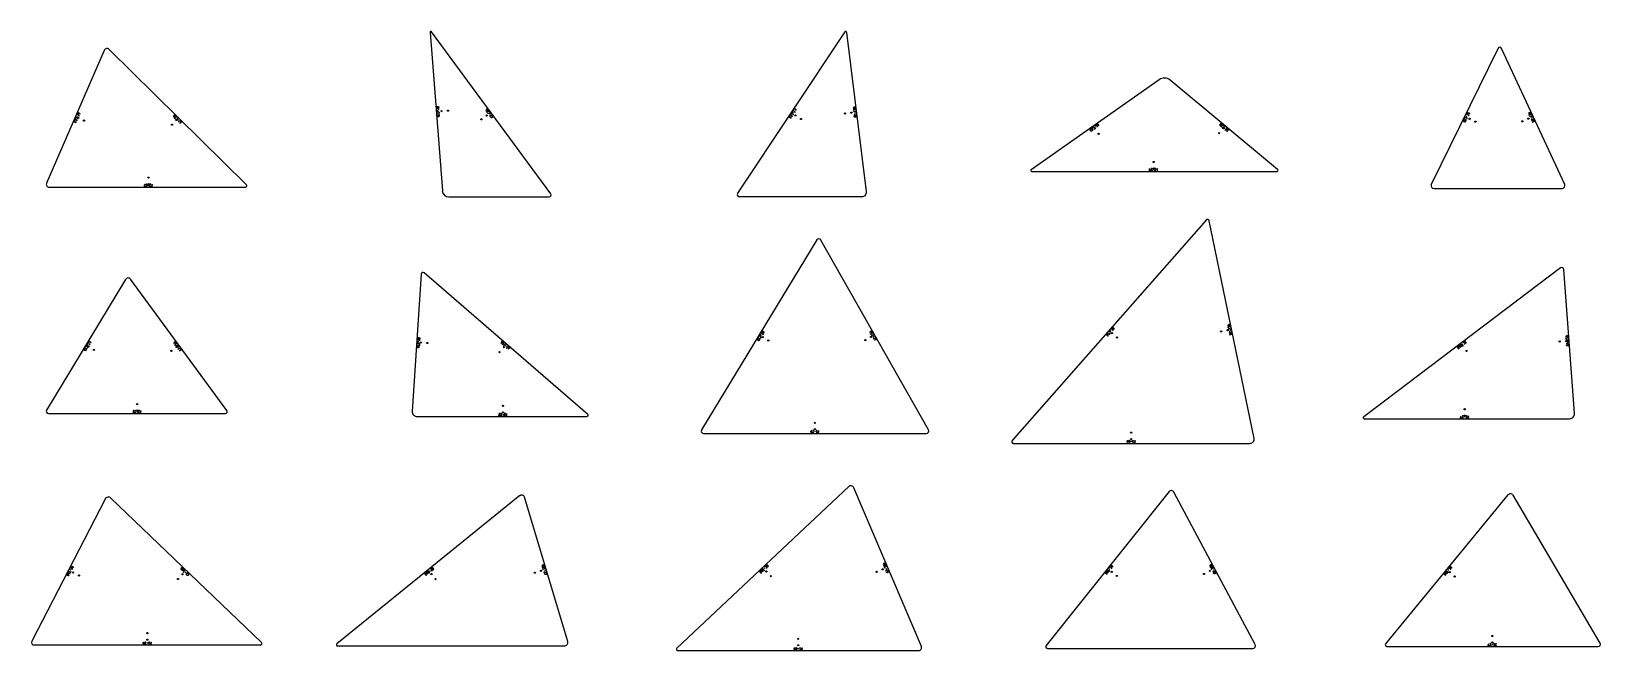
# Model space of a CAD drawing. Header units: metres. Extents: x -1 to 121, y 0 to 5.
# Drawn here: x 77.1 to 90.9, y -0.49 to 4.96 of the extents above; entities that cross this region are included whole.
import ezdxf

# ---------------------------------------------------------------- set-up
doc = ezdxf.new("R2010")
doc.units = ezdxf.units.M
doc.layers.add('HOLES', color=2, linetype='CONTINUOUS')
doc.layers.add('SHAPES', color=3, linetype='CONTINUOUS')

msp = doc.modelspace()

# ---------------------------------------------------------------- linework, layer by layer
at = {"layer": 'HOLES'}
for centre in [(77.509, 4.198), (77.561, 4.175), (78.335, 4.139), (78.375, 4.18), (80.704, 4.258), (80.762, 4.262), (81.055, 4.186), (81.101, 4.22), (83.818, 4.221), (83.866, 4.189), (84.252, 4.238), (84.309, 4.245), (89.745, 4.191), (89.796, 4.166), (90.209, 4.168), (90.261, 4.192), (86.45, 4.106), (86.483, 4.059), (87.543, 4.064), (87.58, 4.108), (86.967, 3.81), (86.967, 3.753), (78.128, 3.673), (78.128, 3.616), (80.523, 2.221), (80.58, 2.218), (83.529, 2.27), (83.578, 2.24), (84.432, 2.243), (84.482, 2.271), (86.601, 2.305), (86.644, 2.267), (87.56, 2.32), (87.617, 2.331), (90.537, 2.231), (90.594, 2.235), (77.599, 2.187), (77.648, 2.157), (78.329, 2.149), (78.376, 2.183), (81.214, 2.138), (81.252, 2.182), (89.682, 2.194), (89.717, 2.148), (78.028, 1.681), (81.245, 1.665), (78.028, 1.624), (81.245, 1.607), (83.988, 1.516), (89.701, 1.635), (89.701, 1.578), (83.988, 1.459), (86.769, 1.429), (86.769, 1.372), (77.466, 0.199), (77.517, 0.172), (78.387, 0.142), (78.427, 0.183), (80.616, 0.185), (80.652, 0.14), (81.525, 0.197), (81.58, 0.213), (83.561, 0.208), (83.601, 0.166), (84.531, 0.205), (84.584, 0.227), (86.598, 0.204), (86.643, 0.168), (87.409, 0.186), (87.46, 0.213), (89.57, 0.201), (89.614, 0.164), (78.118, -0.335), (78.118, -0.392), (83.841, -0.385), (89.945, -0.36), (89.945, -0.417), (83.841, -0.442)]:
    msp.add_circle(centre, 0.00521, dxfattribs=at)
at = {"layer": 'PROFILES'}
for p, q in [((80.66, 4.294), (80.659, 4.299)), ((80.665, 4.289), (80.66, 4.294)), ((80.661, 4.283), (80.666, 4.284)), ((80.662, 4.273), (80.661, 4.283)), ((80.665, 4.299), (80.675, 4.3)), ((80.665, 4.294), (80.665, 4.299)), ((80.671, 4.289), (80.665, 4.294)), ((80.681, 4.29), (80.665, 4.289)), ((80.666, 4.284), (80.682, 4.274)), ((80.675, 4.3), (80.681, 4.295)), ((80.681, 4.295), (80.681, 4.29)), ((80.682, 4.274), (80.681, 4.285)), ((83.802, 4.272), (83.808, 4.281)), ((83.808, 4.281), (83.813, 4.278)), ((83.813, 4.278), (83.823, 4.265)), ((84.329, 4.292), (84.325, 4.287)), ((84.325, 4.287), (84.326, 4.282)), ((84.34, 4.294), (84.329, 4.292)), ((84.335, 4.293), (84.336, 4.283)), ((84.336, 4.283), (84.341, 4.283)), ((84.346, 4.289), (84.34, 4.294)), ((84.341, 4.283), (84.346, 4.289)), ((84.347, 4.279), (84.348, 4.269)), ((77.481, 4.173), (77.474, 4.17)), ((77.474, 4.17), (77.477, 4.164)), ((77.477, 4.164), (77.486, 4.159)), ((77.478, 4.18), (77.482, 4.19)), ((77.486, 4.171), (77.481, 4.173)), ((77.482, 4.19), (77.487, 4.187)), ((77.482, 4.162), (77.486, 4.171)), ((77.485, 4.194), (77.489, 4.204)), ((77.486, 4.159), (77.493, 4.162)), ((77.487, 4.187), (77.497, 4.172)), ((77.489, 4.204), (77.491, 4.197)), ((77.491, 4.197), (77.493, 4.202)), ((77.493, 4.202), (77.503, 4.198)), ((77.493, 4.162), (77.495, 4.167)), ((77.497, 4.223), (77.501, 4.233)), ((77.497, 4.172), (77.502, 4.181)), ((77.5, 4.205), (77.505, 4.214)), ((77.501, 4.233), (77.506, 4.23)), ((77.503, 4.198), (77.506, 4.191)), ((77.506, 4.191), (77.504, 4.186)), ((77.505, 4.242), (77.512, 4.245)), ((77.508, 4.235), (77.505, 4.242)), ((77.506, 4.23), (77.516, 4.215)), ((77.513, 4.233), (77.508, 4.235)), ((77.512, 4.245), (77.522, 4.241)), ((77.52, 4.236), (77.513, 4.233)), ((77.516, 4.215), (77.52, 4.224)), ((77.517, 4.243), (77.52, 4.236)), ((77.522, 4.241), (77.524, 4.234)), ((77.524, 4.234), (77.522, 4.229)), ((78.355, 4.222), (78.348, 4.215)), ((78.348, 4.215), (78.348, 4.207)), ((78.348, 4.207), (78.351, 4.204)), ((78.351, 4.219), (78.359, 4.211)), ((78.362, 4.222), (78.355, 4.222)), ((78.373, 4.204), (78.355, 4.2)), ((78.355, 4.2), (78.362, 4.193)), ((78.359, 4.211), (78.362, 4.215)), ((78.362, 4.215), (78.362, 4.222)), ((78.37, 4.186), (78.366, 4.189)), ((78.37, 4.215), (78.377, 4.208)), ((78.377, 4.186), (78.37, 4.186)), ((78.377, 4.208), (78.373, 4.204)), ((78.385, 4.193), (78.377, 4.186)), ((78.381, 4.204), (78.388, 4.197)), ((78.388, 4.197), (78.381, 4.197)), ((78.381, 4.197), (78.385, 4.193)), ((78.385, 4.186), (78.392, 4.178)), ((78.407, 4.171), (78.388, 4.167)), ((78.388, 4.167), (78.396, 4.16)), ((78.403, 4.153), (78.4, 4.156)), ((78.403, 4.182), (78.41, 4.175)), ((78.411, 4.153), (78.403, 4.153)), ((78.41, 4.175), (78.407, 4.171)), ((78.414, 4.171), (78.411, 4.167)), ((78.411, 4.167), (78.418, 4.16)), ((78.418, 4.16), (78.411, 4.153)), ((78.422, 4.164), (78.414, 4.171)), ((80.664, 4.242), (80.663, 4.252)), ((80.663, 4.252), (80.669, 4.247)), ((80.665, 4.226), (80.664, 4.237)), ((80.664, 4.237), (80.67, 4.237)), ((80.671, 4.221), (80.666, 4.216)), ((80.666, 4.216), (80.672, 4.211)), ((80.668, 4.252), (80.679, 4.253)), ((80.669, 4.247), (80.668, 4.252)), ((80.67, 4.237), (80.686, 4.228)), ((80.676, 4.222), (80.671, 4.221)), ((80.673, 4.258), (80.672, 4.268)), ((80.672, 4.211), (80.682, 4.212)), ((80.677, 4.211), (80.676, 4.222)), ((80.679, 4.253), (80.684, 4.248)), ((80.682, 4.212), (80.687, 4.217)), ((80.684, 4.248), (80.685, 4.243)), ((80.686, 4.228), (80.685, 4.238)), ((80.687, 4.217), (80.686, 4.223)), ((81.096, 4.271), (81.094, 4.263)), ((81.094, 4.263), (81.098, 4.259)), ((81.104, 4.277), (81.096, 4.271)), ((81.1, 4.274), (81.106, 4.265)), ((81.119, 4.256), (81.101, 4.255)), ((81.101, 4.255), (81.107, 4.247)), ((81.111, 4.276), (81.104, 4.277)), ((81.106, 4.265), (81.11, 4.268)), ((81.11, 4.268), (81.111, 4.276)), ((81.113, 4.238), (81.11, 4.242)), ((81.12, 4.237), (81.113, 4.238)), ((81.117, 4.267), (81.124, 4.259)), ((81.124, 4.259), (81.119, 4.256)), ((81.129, 4.243), (81.12, 4.237)), ((81.133, 4.246), (81.126, 4.247)), ((81.126, 4.247), (81.129, 4.243)), ((81.127, 4.255), (81.133, 4.246)), ((81.128, 4.236), (81.134, 4.228)), ((81.147, 4.218), (81.128, 4.217)), ((81.128, 4.217), (81.135, 4.209)), ((81.141, 4.2), (81.138, 4.205)), ((81.148, 4.199), (81.141, 4.2)), ((81.145, 4.23), (81.151, 4.221)), ((81.151, 4.221), (81.147, 4.218)), ((81.156, 4.205), (81.148, 4.199)), ((81.154, 4.217), (81.15, 4.214)), ((81.15, 4.214), (81.156, 4.205)), ((81.161, 4.209), (81.154, 4.217)), ((83.769, 4.213), (83.762, 4.211)), ((83.762, 4.211), (83.764, 4.204)), ((83.764, 4.204), (83.772, 4.198)), ((83.768, 4.22), (83.774, 4.229)), ((83.768, 4.201), (83.774, 4.21)), ((83.774, 4.21), (83.769, 4.213)), ((83.772, 4.198), (83.779, 4.2)), ((83.774, 4.229), (83.778, 4.226)), ((83.777, 4.233), (83.782, 4.242)), ((83.778, 4.226), (83.785, 4.208)), ((83.779, 4.2), (83.782, 4.204)), ((83.782, 4.242), (83.784, 4.234)), ((83.784, 4.234), (83.787, 4.239)), ((83.785, 4.208), (83.791, 4.217)), ((83.787, 4.239), (83.795, 4.233)), ((83.794, 4.259), (83.8, 4.268)), ((83.794, 4.24), (83.8, 4.249)), ((83.797, 4.226), (83.794, 4.221)), ((83.795, 4.233), (83.797, 4.226)), ((83.8, 4.268), (83.804, 4.265)), ((83.807, 4.269), (83.802, 4.272)), ((83.804, 4.265), (83.811, 4.247)), ((83.811, 4.247), (83.817, 4.256)), ((84.343, 4.268), (84.326, 4.276)), ((84.326, 4.276), (84.327, 4.266)), ((84.329, 4.256), (84.328, 4.261)), ((84.334, 4.251), (84.329, 4.256)), ((84.349, 4.221), (84.332, 4.23)), ((84.332, 4.23), (84.333, 4.219)), ((84.345, 4.252), (84.334, 4.251)), ((84.334, 4.214), (84.349, 4.216)), ((84.334, 4.209), (84.334, 4.214)), ((84.34, 4.205), (84.334, 4.209)), ((84.34, 4.247), (84.342, 4.236)), ((84.351, 4.206), (84.34, 4.205)), ((84.348, 4.269), (84.343, 4.268)), ((84.35, 4.253), (84.344, 4.258)), ((84.344, 4.258), (84.345, 4.252)), ((84.344, 4.216), (84.35, 4.211)), ((84.349, 4.263), (84.35, 4.253)), ((84.354, 4.222), (84.349, 4.221)), ((84.349, 4.216), (84.355, 4.212)), ((84.35, 4.211), (84.351, 4.206)), ((84.353, 4.232), (84.354, 4.222)), ((84.355, 4.212), (84.356, 4.206)), ((86.469, 4.138), (86.47, 4.145)), ((86.47, 4.145), (86.477, 4.144)), ((86.477, 4.144), (86.483, 4.135)), ((87.556, 4.149), (87.549, 4.141)), ((87.549, 4.141), (87.55, 4.133)), ((87.552, 4.145), (87.56, 4.138)), ((87.563, 4.149), (87.556, 4.149)), ((87.56, 4.138), (87.564, 4.142)), ((87.564, 4.142), (87.563, 4.149)), ((87.571, 4.143), (87.579, 4.136)), ((89.697, 4.177), (89.69, 4.174)), ((89.69, 4.174), (89.692, 4.167)), ((89.692, 4.167), (89.702, 4.163)), ((89.695, 4.183), (89.699, 4.193)), ((89.702, 4.174), (89.697, 4.177)), ((89.697, 4.165), (89.702, 4.174)), ((89.699, 4.193), (89.704, 4.191)), ((89.701, 4.198), (89.706, 4.207)), ((89.702, 4.163), (89.709, 4.165)), ((89.704, 4.191), (89.713, 4.174)), ((89.706, 4.207), (89.708, 4.2)), ((89.708, 4.2), (89.711, 4.205)), ((89.709, 4.165), (89.711, 4.17)), ((89.711, 4.205), (89.72, 4.2)), ((89.713, 4.174), (89.718, 4.184)), ((89.715, 4.226), (89.72, 4.235)), ((89.718, 4.207), (89.722, 4.216)), ((89.72, 4.235), (89.725, 4.233)), ((89.72, 4.2), (89.722, 4.193)), ((89.722, 4.193), (89.72, 4.188)), ((89.724, 4.244), (89.731, 4.247)), ((89.727, 4.237), (89.724, 4.244)), ((89.725, 4.233), (89.734, 4.216)), ((89.732, 4.235), (89.727, 4.237)), ((89.731, 4.247), (89.741, 4.242)), ((89.738, 4.237), (89.732, 4.235)), ((89.734, 4.216), (89.739, 4.226)), ((89.736, 4.244), (89.738, 4.237)), ((89.741, 4.242), (89.743, 4.235)), ((89.743, 4.235), (89.741, 4.23)), ((90.266, 4.243), (90.263, 4.236)), ((90.263, 4.236), (90.265, 4.231)), ((90.275, 4.247), (90.266, 4.243)), ((90.286, 4.224), (90.267, 4.227)), ((90.267, 4.227), (90.272, 4.217)), ((90.27, 4.245), (90.275, 4.236)), ((90.276, 4.208), (90.274, 4.213)), ((90.282, 4.245), (90.275, 4.247)), ((90.275, 4.236), (90.279, 4.238)), ((90.283, 4.205), (90.276, 4.208)), ((90.279, 4.238), (90.282, 4.245)), ((90.293, 4.21), (90.283, 4.205)), ((90.286, 4.235), (90.291, 4.226)), ((90.291, 4.226), (90.286, 4.224)), ((90.306, 4.181), (90.287, 4.184)), ((90.287, 4.184), (90.292, 4.175)), ((90.297, 4.212), (90.29, 4.214)), ((90.29, 4.214), (90.293, 4.21)), ((90.29, 4.203), (90.294, 4.193)), ((90.293, 4.221), (90.297, 4.212)), ((90.303, 4.174), (90.294, 4.17)), ((90.294, 4.17), (90.298, 4.161)), ((90.298, 4.161), (90.308, 4.165)), ((90.312, 4.167), (90.303, 4.174)), ((90.306, 4.193), (90.31, 4.184)), ((90.31, 4.184), (90.306, 4.181)), ((90.308, 4.177), (90.313, 4.179)), ((90.308, 4.165), (90.308, 4.177)), ((90.317, 4.169), (90.312, 4.167)), ((90.313, 4.179), (90.317, 4.169)), ((86.406, 4.1), (86.405, 4.093)), ((86.405, 4.093), (86.411, 4.084)), ((86.413, 4.099), (86.406, 4.1)), ((86.408, 4.089), (86.416, 4.095)), ((86.411, 4.084), (86.418, 4.083)), ((86.416, 4.095), (86.413, 4.099)), ((86.415, 4.106), (86.423, 4.112)), ((86.418, 4.083), (86.422, 4.086)), ((86.423, 4.112), (86.426, 4.108)), ((86.426, 4.108), (86.427, 4.089)), ((86.427, 4.089), (86.435, 4.095)), ((86.428, 4.115), (86.436, 4.121)), ((86.436, 4.121), (86.435, 4.114)), ((86.435, 4.114), (86.439, 4.117)), ((86.439, 4.117), (86.445, 4.108)), ((86.444, 4.101), (86.44, 4.098)), ((86.445, 4.108), (86.444, 4.101)), ((86.446, 4.116), (86.455, 4.122)), ((86.453, 4.133), (86.462, 4.139)), ((86.462, 4.139), (86.46, 4.132)), ((86.46, 4.132), (86.465, 4.135)), ((86.465, 4.135), (86.471, 4.126)), ((86.469, 4.119), (86.465, 4.116)), ((86.475, 4.129), (86.469, 4.138)), ((86.471, 4.126), (86.469, 4.119)), ((86.482, 4.128), (86.475, 4.129)), ((86.483, 4.135), (86.482, 4.128)), ((87.55, 4.133), (87.554, 4.13)), ((87.576, 4.132), (87.558, 4.127)), ((87.558, 4.127), (87.566, 4.12)), ((87.574, 4.113), (87.57, 4.117)), ((87.581, 4.114), (87.574, 4.113)), ((87.579, 4.136), (87.576, 4.132)), ((87.588, 4.122), (87.581, 4.114)), ((87.583, 4.133), (87.591, 4.126)), ((87.591, 4.126), (87.584, 4.125)), ((87.584, 4.125), (87.588, 4.122)), ((87.588, 4.115), (87.596, 4.108)), ((87.612, 4.102), (87.594, 4.097)), ((87.594, 4.097), (87.602, 4.09)), ((87.612, 4.095), (87.606, 4.087)), ((87.606, 4.087), (87.614, 4.08)), ((87.607, 4.113), (87.615, 4.106)), ((87.615, 4.106), (87.612, 4.102)), ((87.624, 4.092), (87.612, 4.095)), ((87.614, 4.08), (87.62, 4.088)), ((87.616, 4.099), (87.619, 4.103)), ((87.62, 4.088), (87.616, 4.099)), ((87.619, 4.103), (87.627, 4.096)), ((87.627, 4.096), (87.624, 4.092)), ((86.93, 3.732), (86.93, 3.753)), ((86.93, 3.747), (86.941, 3.747)), ((86.941, 3.747), (86.93, 3.732)), ((86.951, 3.753), (86.946, 3.753)), ((86.946, 3.753), (86.956, 3.753)), ((86.951, 3.732), (86.951, 3.753)), ((86.956, 3.737), (86.951, 3.732)), ((86.972, 3.742), (86.961, 3.742)), ((86.977, 3.737), (86.987, 3.753)), ((86.987, 3.753), (86.977, 3.753)), ((86.977, 3.732), (86.977, 3.737)), ((86.987, 3.732), (86.977, 3.732)), ((86.993, 3.747), (86.998, 3.753)), ((87.003, 3.737), (86.993, 3.747)), ((86.993, 3.737), (86.998, 3.732)), ((86.998, 3.753), (87.003, 3.747)), ((86.998, 3.732), (87.003, 3.737)), ((78.092, 3.61), (78.097, 3.616)), ((78.092, 3.6), (78.092, 3.61)), ((78.092, 3.595), (78.097, 3.6)), ((78.097, 3.6), (78.092, 3.6)), ((78.102, 3.595), (78.092, 3.595)), ((78.097, 3.616), (78.102, 3.616)), ((78.112, 3.616), (78.107, 3.616)), ((78.107, 3.616), (78.118, 3.616)), ((78.112, 3.595), (78.112, 3.616)), ((78.118, 3.6), (78.112, 3.595)), ((78.133, 3.605), (78.123, 3.605)), ((78.138, 3.6), (78.149, 3.616)), ((78.149, 3.616), (78.138, 3.616)), ((78.138, 3.595), (78.138, 3.6)), ((78.149, 3.595), (78.138, 3.595)), ((78.154, 3.61), (78.159, 3.616)), ((78.164, 3.6), (78.154, 3.61)), ((78.154, 3.6), (78.159, 3.595)), ((78.159, 3.616), (78.164, 3.61)), ((78.159, 3.595), (78.164, 3.6)), ((86.589, 2.339), (86.596, 2.347)), ((86.596, 2.347), (86.597, 2.34)), ((86.603, 2.355), (86.611, 2.355)), ((86.604, 2.348), (86.603, 2.355)), ((86.611, 2.341), (86.604, 2.348)), ((86.611, 2.355), (86.618, 2.349)), ((86.618, 2.349), (86.619, 2.341)), ((87.623, 2.378), (87.619, 2.372)), ((87.619, 2.372), (87.62, 2.366)), ((87.623, 2.351), (87.621, 2.361)), ((87.642, 2.36), (87.622, 2.356)), ((87.622, 2.356), (87.623, 2.351)), ((87.633, 2.38), (87.623, 2.378)), ((87.642, 2.339), (87.624, 2.346)), ((87.624, 2.346), (87.626, 2.336)), ((87.628, 2.379), (87.63, 2.369)), ((87.63, 2.369), (87.635, 2.37)), ((87.639, 2.376), (87.633, 2.38)), ((87.635, 2.37), (87.639, 2.376)), ((87.636, 2.364), (87.642, 2.36)), ((87.645, 2.35), (87.647, 2.34)), ((77.591, 2.213), (77.596, 2.222)), ((77.596, 2.222), (77.601, 2.22)), ((77.604, 2.236), (77.599, 2.227)), ((77.599, 2.227), (77.603, 2.224)), ((77.601, 2.22), (77.609, 2.203)), ((77.603, 2.224), (77.609, 2.233)), ((77.609, 2.233), (77.618, 2.228)), ((77.609, 2.203), (77.614, 2.212)), ((77.62, 2.22), (77.617, 2.216)), ((77.618, 2.228), (77.62, 2.22)), ((78.353, 2.222), (78.352, 2.214)), ((78.352, 2.214), (78.355, 2.21)), ((78.362, 2.228), (78.353, 2.222)), ((78.358, 2.225), (78.364, 2.216)), ((78.369, 2.227), (78.362, 2.228)), ((78.378, 2.214), (78.362, 2.202)), ((78.364, 2.216), (78.368, 2.219)), ((78.368, 2.219), (78.369, 2.227)), ((78.371, 2.215), (78.378, 2.214)), ((80.491, 2.21), (80.491, 2.221)), ((80.491, 2.221), (80.496, 2.22)), ((80.493, 2.242), (80.493, 2.252)), ((80.493, 2.252), (80.498, 2.252)), ((80.494, 2.262), (80.494, 2.267)), ((80.499, 2.257), (80.494, 2.262)), ((80.496, 2.22), (80.511, 2.209)), ((80.498, 2.252), (80.513, 2.24)), ((80.499, 2.262), (80.499, 2.267)), ((80.499, 2.267), (80.51, 2.266)), ((80.504, 2.256), (80.499, 2.262)), ((80.514, 2.256), (80.499, 2.257)), ((80.502, 2.225), (80.503, 2.236)), ((80.51, 2.266), (80.515, 2.261)), ((80.511, 2.209), (80.512, 2.219)), ((80.513, 2.24), (80.514, 2.251)), ((80.515, 2.261), (80.514, 2.256)), ((81.235, 2.23), (81.228, 2.222)), ((81.228, 2.222), (81.229, 2.215)), ((81.229, 2.215), (81.233, 2.212)), ((81.232, 2.226), (81.24, 2.22)), ((81.243, 2.231), (81.235, 2.23)), ((81.245, 2.201), (81.237, 2.208)), ((81.24, 2.22), (81.243, 2.224)), ((81.254, 2.221), (81.241, 2.205)), ((81.243, 2.224), (81.243, 2.231)), ((81.247, 2.22), (81.254, 2.221)), ((81.262, 2.214), (81.27, 2.207)), ((83.489, 2.254), (83.482, 2.252)), ((83.482, 2.252), (83.484, 2.245)), ((83.484, 2.245), (83.493, 2.24)), ((83.488, 2.243), (83.494, 2.251)), ((83.494, 2.251), (83.489, 2.254)), ((83.492, 2.259), (83.49, 2.266)), ((83.49, 2.266), (83.508, 2.255)), ((83.493, 2.24), (83.5, 2.242)), ((83.496, 2.275), (83.501, 2.284)), ((83.5, 2.242), (83.503, 2.246)), ((83.501, 2.284), (83.506, 2.281)), ((83.511, 2.259), (83.505, 2.251)), ((83.506, 2.281), (83.514, 2.264)), ((83.508, 2.255), (83.511, 2.259)), ((83.512, 2.301), (83.517, 2.31)), ((83.513, 2.283), (83.518, 2.292)), ((83.514, 2.264), (83.519, 2.273)), ((83.517, 2.31), (83.522, 2.308)), ((83.52, 2.315), (83.525, 2.324)), ((83.524, 2.312), (83.52, 2.315)), ((83.522, 2.308), (83.53, 2.291)), ((83.534, 2.318), (83.524, 2.312)), ((83.525, 2.324), (83.53, 2.321)), ((83.53, 2.321), (83.529, 2.309)), ((83.529, 2.309), (83.538, 2.304)), ((83.53, 2.291), (83.535, 2.3)), ((83.543, 2.313), (83.534, 2.318)), ((83.538, 2.304), (83.543, 2.313)), ((84.474, 2.317), (84.472, 2.31)), ((84.472, 2.31), (84.474, 2.306)), ((84.483, 2.322), (84.474, 2.317)), ((84.482, 2.292), (84.477, 2.301)), ((84.478, 2.32), (84.483, 2.311)), ((84.498, 2.307), (84.479, 2.297)), ((84.479, 2.297), (84.482, 2.292)), ((84.49, 2.32), (84.483, 2.322)), ((84.483, 2.311), (84.488, 2.313)), ((84.503, 2.286), (84.485, 2.288)), ((84.485, 2.288), (84.49, 2.279)), ((84.488, 2.313), (84.49, 2.32)), ((84.49, 2.309), (84.498, 2.307)), ((84.519, 2.259), (84.5, 2.26)), ((84.5, 2.26), (84.505, 2.251)), ((84.501, 2.279), (84.506, 2.27)), ((84.503, 2.298), (84.508, 2.289)), ((84.508, 2.289), (84.503, 2.286)), ((84.526, 2.245), (84.51, 2.242)), ((84.518, 2.271), (84.523, 2.262)), ((84.523, 2.262), (84.519, 2.259)), ((84.521, 2.254), (84.526, 2.257)), ((84.526, 2.257), (84.531, 2.248)), ((84.531, 2.248), (84.526, 2.245)), ((86.559, 2.297), (86.552, 2.296)), ((86.552, 2.296), (86.552, 2.289)), ((86.552, 2.289), (86.56, 2.282)), ((86.556, 2.285), (86.563, 2.293)), ((86.563, 2.293), (86.559, 2.297)), ((86.56, 2.282), (86.567, 2.282)), ((86.562, 2.301), (86.562, 2.308)), ((86.562, 2.308), (86.578, 2.294)), ((86.567, 2.282), (86.571, 2.286)), ((86.569, 2.316), (86.576, 2.324)), ((86.581, 2.298), (86.574, 2.29)), ((86.576, 2.324), (86.58, 2.32)), ((86.578, 2.294), (86.581, 2.298)), ((86.58, 2.32), (86.584, 2.302)), ((86.584, 2.302), (86.591, 2.31)), ((86.587, 2.321), (86.594, 2.328)), ((86.597, 2.34), (86.6, 2.344)), ((86.6, 2.344), (86.608, 2.337)), ((86.609, 2.329), (86.605, 2.325)), ((86.608, 2.337), (86.609, 2.329)), ((86.619, 2.341), (86.611, 2.341)), ((87.648, 2.308), (87.63, 2.315)), ((87.63, 2.315), (87.633, 2.305)), ((87.644, 2.302), (87.634, 2.3)), ((87.634, 2.3), (87.636, 2.29)), ((87.636, 2.29), (87.646, 2.292)), ((87.637, 2.333), (87.64, 2.323)), ((87.647, 2.34), (87.642, 2.339)), ((87.651, 2.293), (87.644, 2.302)), ((87.646, 2.292), (87.649, 2.303)), ((87.653, 2.309), (87.648, 2.308)), ((87.649, 2.303), (87.654, 2.304)), ((87.651, 2.32), (87.653, 2.309)), ((87.656, 2.294), (87.651, 2.293)), ((87.654, 2.304), (87.656, 2.294)), ((89.659, 2.203), (89.667, 2.209)), ((89.667, 2.209), (89.671, 2.205)), ((89.678, 2.204), (89.686, 2.21)), ((89.684, 2.222), (89.692, 2.228)), ((89.692, 2.228), (89.691, 2.221)), ((89.691, 2.221), (89.696, 2.224)), ((89.696, 2.224), (89.702, 2.215)), ((89.701, 2.208), (89.697, 2.205)), ((89.7, 2.227), (89.701, 2.234)), ((89.701, 2.234), (89.713, 2.218)), ((89.702, 2.215), (89.701, 2.208)), ((89.717, 2.221), (89.709, 2.214)), ((89.713, 2.218), (89.717, 2.221)), ((90.596, 2.28), (90.591, 2.274)), ((90.591, 2.274), (90.592, 2.269)), ((90.593, 2.254), (90.592, 2.264)), ((90.613, 2.26), (90.592, 2.259)), ((90.592, 2.259), (90.593, 2.254)), ((90.61, 2.239), (90.593, 2.248)), ((90.593, 2.248), (90.594, 2.238)), ((90.607, 2.281), (90.596, 2.28)), ((90.612, 2.208), (90.596, 2.217)), ((90.596, 2.217), (90.596, 2.207)), ((90.601, 2.28), (90.602, 2.27)), ((90.602, 2.27), (90.607, 2.27)), ((90.605, 2.234), (90.606, 2.223)), ((90.612, 2.276), (90.607, 2.281)), ((90.607, 2.27), (90.612, 2.276)), ((90.608, 2.265), (90.613, 2.26)), ((90.615, 2.24), (90.61, 2.239)), ((90.617, 2.208), (90.612, 2.208)), ((90.614, 2.25), (90.615, 2.24)), ((90.616, 2.219), (90.617, 2.208)), ((77.568, 2.166), (77.561, 2.164)), ((77.561, 2.164), (77.563, 2.157)), ((77.563, 2.157), (77.572, 2.152)), ((77.567, 2.155), (77.573, 2.163)), ((77.573, 2.163), (77.568, 2.166)), ((77.571, 2.171), (77.569, 2.178)), ((77.569, 2.178), (77.587, 2.167)), ((77.572, 2.152), (77.579, 2.154)), ((77.575, 2.187), (77.58, 2.196)), ((77.579, 2.154), (77.582, 2.158)), ((77.58, 2.196), (77.585, 2.193)), ((77.59, 2.171), (77.584, 2.163)), ((77.585, 2.193), (77.593, 2.176)), ((77.587, 2.167), (77.59, 2.171)), ((77.592, 2.195), (77.597, 2.204)), ((77.593, 2.176), (77.598, 2.185)), ((78.365, 2.197), (78.359, 2.206)), ((78.362, 2.202), (78.365, 2.197)), ((78.387, 2.194), (78.368, 2.193)), ((78.368, 2.193), (78.374, 2.185)), ((78.385, 2.206), (78.391, 2.197)), ((78.385, 2.187), (78.392, 2.178)), ((78.405, 2.169), (78.386, 2.168)), ((78.386, 2.168), (78.392, 2.16)), ((78.391, 2.197), (78.387, 2.194)), ((78.406, 2.15), (78.4, 2.159)), ((78.4, 2.159), (78.419, 2.159)), ((78.419, 2.159), (78.402, 2.147)), ((78.403, 2.18), (78.409, 2.172)), ((78.409, 2.172), (78.405, 2.169)), ((80.494, 2.189), (80.489, 2.184)), ((80.489, 2.184), (80.494, 2.179)), ((80.495, 2.194), (80.49, 2.2)), ((80.49, 2.2), (80.511, 2.199)), ((80.5, 2.189), (80.494, 2.189)), ((80.494, 2.179), (80.504, 2.178)), ((80.499, 2.178), (80.5, 2.189)), ((80.504, 2.178), (80.51, 2.183)), ((80.511, 2.204), (80.51, 2.193)), ((80.51, 2.183), (80.51, 2.188)), ((80.511, 2.199), (80.511, 2.204)), ((81.241, 2.205), (81.245, 2.201)), ((81.267, 2.203), (81.249, 2.198)), ((81.249, 2.198), (81.257, 2.191)), ((81.27, 2.207), (81.267, 2.203)), ((81.267, 2.196), (81.275, 2.189)), ((81.29, 2.183), (81.272, 2.178)), ((81.272, 2.178), (81.28, 2.171)), ((81.286, 2.193), (81.294, 2.187)), ((81.302, 2.172), (81.288, 2.164)), ((81.294, 2.187), (81.29, 2.183)), ((81.294, 2.179), (81.298, 2.183)), ((81.298, 2.183), (81.306, 2.176)), ((81.306, 2.176), (81.302, 2.172)), ((89.638, 2.187), (89.637, 2.18)), ((89.637, 2.18), (89.644, 2.171)), ((89.646, 2.186), (89.638, 2.187)), ((89.641, 2.176), (89.649, 2.182)), ((89.644, 2.171), (89.651, 2.17)), ((89.649, 2.182), (89.646, 2.186)), ((89.65, 2.189), (89.651, 2.196)), ((89.651, 2.196), (89.663, 2.18)), ((89.651, 2.17), (89.655, 2.174)), ((89.668, 2.183), (89.659, 2.177)), ((89.663, 2.18), (89.668, 2.183)), ((89.671, 2.205), (89.672, 2.186)), ((89.672, 2.186), (89.68, 2.192)), ((90.597, 2.196), (90.597, 2.202)), ((90.603, 2.192), (90.597, 2.196)), ((90.602, 2.197), (90.607, 2.202)), ((90.608, 2.192), (90.602, 2.197)), ((90.613, 2.192), (90.603, 2.192)), ((90.607, 2.202), (90.612, 2.203)), ((90.612, 2.203), (90.618, 2.198)), ((90.618, 2.198), (90.613, 2.192)), ((77.997, 1.624), (77.992, 1.624)), ((77.992, 1.624), (78.002, 1.624)), ((77.997, 1.603), (77.997, 1.624)), ((78.002, 1.608), (77.997, 1.603)), ((78.012, 1.624), (78.007, 1.624)), ((78.007, 1.624), (78.018, 1.624)), ((78.012, 1.603), (78.012, 1.624)), ((78.018, 1.608), (78.012, 1.603)), ((78.033, 1.613), (78.023, 1.613)), ((78.038, 1.608), (78.049, 1.624)), ((78.049, 1.624), (78.038, 1.624)), ((78.038, 1.603), (78.038, 1.608)), ((78.049, 1.603), (78.038, 1.603)), ((78.054, 1.619), (78.059, 1.624)), ((78.064, 1.608), (78.054, 1.619)), ((78.054, 1.608), (78.059, 1.603)), ((78.059, 1.624), (78.064, 1.619)), ((78.059, 1.603), (78.064, 1.608)), ((81.209, 1.581), (81.219, 1.597)), ((81.219, 1.597), (81.209, 1.597)), ((81.209, 1.576), (81.209, 1.581)), ((81.219, 1.576), (81.209, 1.576)), ((81.23, 1.597), (81.225, 1.597)), ((81.225, 1.597), (81.235, 1.597)), ((81.23, 1.576), (81.23, 1.597)), ((81.235, 1.581), (81.23, 1.576)), ((81.251, 1.586), (81.24, 1.586)), ((81.256, 1.581), (81.266, 1.597)), ((81.266, 1.597), (81.256, 1.597)), ((81.256, 1.576), (81.256, 1.581)), ((81.266, 1.576), (81.256, 1.576)), ((81.272, 1.592), (81.277, 1.597)), ((81.282, 1.581), (81.272, 1.592)), ((81.272, 1.581), (81.277, 1.576)), ((81.277, 1.597), (81.282, 1.592)), ((81.277, 1.576), (81.282, 1.581)), ((89.665, 1.562), (89.67, 1.578)), ((89.665, 1.557), (89.665, 1.562)), ((89.675, 1.557), (89.665, 1.557)), ((89.675, 1.562), (89.675, 1.557)), ((89.685, 1.578), (89.68, 1.578)), ((89.68, 1.578), (89.691, 1.578)), ((89.685, 1.557), (89.685, 1.578)), ((89.691, 1.562), (89.685, 1.557)), ((89.706, 1.568), (89.696, 1.568)), ((89.717, 1.578), (89.711, 1.578)), ((89.711, 1.578), (89.722, 1.578)), ((89.717, 1.557), (89.717, 1.578)), ((89.722, 1.562), (89.717, 1.557)), ((89.727, 1.573), (89.732, 1.578)), ((89.738, 1.562), (89.727, 1.573)), ((89.727, 1.562), (89.732, 1.557)), ((89.732, 1.578), (89.738, 1.573)), ((89.732, 1.557), (89.738, 1.562)), ((83.952, 1.443), (83.957, 1.448)), ((83.952, 1.433), (83.952, 1.443)), ((83.962, 1.433), (83.952, 1.433)), ((83.952, 1.427), (83.962, 1.427)), ((83.957, 1.448), (83.962, 1.448)), ((83.962, 1.427), (83.962, 1.433)), ((83.972, 1.448), (83.967, 1.448)), ((83.967, 1.448), (83.978, 1.448)), ((83.972, 1.427), (83.972, 1.448)), ((83.978, 1.433), (83.972, 1.427)), ((83.993, 1.438), (83.983, 1.438)), ((84.004, 1.448), (83.998, 1.448)), ((83.998, 1.448), (84.009, 1.448)), ((84.004, 1.427), (84.004, 1.448)), ((84.009, 1.433), (84.004, 1.427)), ((84.014, 1.443), (84.019, 1.448)), ((84.024, 1.433), (84.014, 1.443)), ((84.014, 1.433), (84.019, 1.427)), ((84.019, 1.448), (84.024, 1.443)), ((84.019, 1.427), (84.024, 1.433)), ((86.733, 1.356), (86.738, 1.361)), ((86.733, 1.346), (86.733, 1.356)), ((86.738, 1.346), (86.733, 1.346)), ((86.738, 1.341), (86.733, 1.341)), ((86.738, 1.361), (86.743, 1.361)), ((86.743, 1.351), (86.738, 1.346)), ((86.743, 1.346), (86.738, 1.341)), ((86.743, 1.361), (86.743, 1.346)), ((86.754, 1.361), (86.749, 1.361)), ((86.749, 1.361), (86.759, 1.361)), ((86.754, 1.341), (86.754, 1.361)), ((86.759, 1.346), (86.754, 1.341)), ((86.775, 1.351), (86.764, 1.351)), ((86.785, 1.361), (86.78, 1.361)), ((86.78, 1.361), (86.79, 1.361)), ((86.785, 1.341), (86.785, 1.361)), ((86.79, 1.346), (86.785, 1.341)), ((86.796, 1.356), (86.801, 1.361)), ((86.806, 1.346), (86.796, 1.356)), ((86.796, 1.346), (86.801, 1.341)), ((86.801, 1.361), (86.806, 1.356)), ((86.801, 1.341), (86.806, 1.346)), ((84.591, 0.278), (84.588, 0.271)), ((84.6, 0.282), (84.591, 0.278)), ((84.596, 0.28), (84.6, 0.271)), ((84.607, 0.28), (84.6, 0.282)), ((84.604, 0.273), (84.607, 0.28)), ((77.418, 0.185), (77.411, 0.183)), ((77.411, 0.183), (77.413, 0.176)), ((77.413, 0.176), (77.422, 0.171)), ((77.418, 0.197), (77.425, 0.199)), ((77.42, 0.19), (77.418, 0.197)), ((77.423, 0.183), (77.418, 0.185)), ((77.418, 0.174), (77.423, 0.183)), ((77.43, 0.185), (77.42, 0.19)), ((77.422, 0.171), (77.429, 0.173)), ((77.428, 0.204), (77.425, 0.211)), ((77.425, 0.211), (77.444, 0.201)), ((77.425, 0.199), (77.434, 0.194)), ((77.429, 0.173), (77.432, 0.178)), ((77.437, 0.187), (77.43, 0.185)), ((77.434, 0.194), (77.437, 0.187)), ((77.437, 0.234), (77.442, 0.243)), ((77.439, 0.215), (77.444, 0.224)), ((77.446, 0.206), (77.441, 0.197)), ((77.442, 0.243), (77.447, 0.241)), ((77.444, 0.201), (77.446, 0.206)), ((77.447, 0.252), (77.449, 0.257)), ((77.449, 0.245), (77.447, 0.252)), ((77.447, 0.241), (77.456, 0.224)), ((77.463, 0.238), (77.449, 0.245)), ((77.451, 0.25), (77.454, 0.255)), ((77.454, 0.243), (77.451, 0.25)), ((77.454, 0.255), (77.463, 0.25)), ((77.456, 0.224), (77.461, 0.234)), ((77.463, 0.25), (77.465, 0.243)), ((77.465, 0.243), (77.463, 0.238)), ((78.42, 0.24), (78.413, 0.233)), ((78.413, 0.233), (78.413, 0.226)), ((78.413, 0.226), (78.417, 0.222)), ((78.417, 0.237), (78.424, 0.229)), ((78.428, 0.241), (78.42, 0.24)), ((78.424, 0.229), (78.428, 0.233)), ((78.424, 0.222), (78.432, 0.23)), ((78.424, 0.215), (78.424, 0.222)), ((78.432, 0.215), (78.424, 0.215)), ((78.428, 0.233), (78.428, 0.241)), ((78.432, 0.23), (78.439, 0.23)), ((78.439, 0.222), (78.432, 0.215)), ((78.44, 0.2), (78.432, 0.208)), ((78.45, 0.219), (78.436, 0.204)), ((78.436, 0.204), (78.44, 0.2)), ((78.439, 0.23), (78.439, 0.222)), ((78.443, 0.219), (78.45, 0.219)), ((78.45, 0.204), (78.458, 0.197)), ((78.473, 0.19), (78.455, 0.186)), ((78.455, 0.186), (78.462, 0.179)), ((78.47, 0.171), (78.466, 0.175)), ((78.469, 0.201), (78.476, 0.194)), ((78.477, 0.172), (78.47, 0.171)), ((78.476, 0.194), (78.473, 0.19)), ((78.48, 0.19), (78.477, 0.186)), ((78.477, 0.186), (78.484, 0.179)), ((78.484, 0.179), (78.477, 0.172)), ((78.488, 0.183), (78.48, 0.19)), ((80.56, 0.193), (80.559, 0.185)), ((80.559, 0.185), (80.565, 0.177)), ((80.567, 0.192), (80.56, 0.193)), ((80.562, 0.181), (80.57, 0.188)), ((80.565, 0.177), (80.573, 0.176)), ((80.57, 0.188), (80.567, 0.192)), ((80.571, 0.195), (80.572, 0.202)), ((80.578, 0.187), (80.571, 0.195)), ((80.572, 0.202), (80.579, 0.202)), ((80.573, 0.176), (80.577, 0.18)), ((80.585, 0.186), (80.578, 0.187)), ((80.579, 0.202), (80.586, 0.193)), ((80.583, 0.205), (80.584, 0.212)), ((80.584, 0.212), (80.597, 0.196)), ((80.586, 0.193), (80.585, 0.186)), ((80.601, 0.199), (80.593, 0.193)), ((80.597, 0.196), (80.601, 0.199)), ((80.599, 0.211), (80.607, 0.217)), ((80.604, 0.229), (80.612, 0.235)), ((80.612, 0.235), (80.616, 0.231)), ((80.616, 0.238), (80.624, 0.245)), ((80.62, 0.234), (80.616, 0.238)), ((80.616, 0.231), (80.617, 0.212)), ((80.617, 0.212), (80.625, 0.219)), ((80.631, 0.237), (80.62, 0.234)), ((80.628, 0.241), (80.623, 0.23)), ((80.623, 0.23), (80.629, 0.222)), ((80.624, 0.245), (80.628, 0.241)), ((80.629, 0.222), (80.638, 0.229)), ((80.638, 0.229), (80.631, 0.237)), ((81.592, 0.263), (81.588, 0.256)), ((81.588, 0.256), (81.59, 0.251)), ((81.602, 0.266), (81.592, 0.263)), ((81.593, 0.241), (81.596, 0.248)), ((81.599, 0.238), (81.593, 0.241)), ((81.596, 0.248), (81.606, 0.251)), ((81.599, 0.221), (81.596, 0.231)), ((81.597, 0.264), (81.6, 0.254)), ((81.617, 0.232), (81.597, 0.226)), ((81.597, 0.226), (81.599, 0.221)), ((81.609, 0.241), (81.599, 0.238)), ((81.6, 0.254), (81.605, 0.256)), ((81.608, 0.262), (81.602, 0.266)), ((81.605, 0.256), (81.608, 0.262)), ((81.623, 0.196), (81.605, 0.201)), ((81.605, 0.201), (81.608, 0.191)), ((81.606, 0.251), (81.613, 0.247)), ((81.613, 0.247), (81.609, 0.241)), ((81.61, 0.219), (81.613, 0.209)), ((81.611, 0.236), (81.617, 0.232)), ((81.627, 0.181), (81.611, 0.181)), ((81.628, 0.197), (81.623, 0.196)), ((81.624, 0.191), (81.629, 0.192)), ((81.625, 0.207), (81.628, 0.197)), ((81.632, 0.182), (81.627, 0.181)), ((81.629, 0.192), (81.632, 0.182)), ((83.512, 0.211), (83.504, 0.212)), ((83.504, 0.212), (83.504, 0.204)), ((83.504, 0.204), (83.511, 0.197)), ((83.508, 0.2), (83.515, 0.208)), ((83.511, 0.197), (83.519, 0.196)), ((83.515, 0.208), (83.512, 0.211)), ((83.515, 0.215), (83.516, 0.222)), ((83.523, 0.207), (83.515, 0.215)), ((83.516, 0.222), (83.523, 0.222)), ((83.519, 0.196), (83.522, 0.2)), ((83.523, 0.222), (83.53, 0.214)), ((83.53, 0.207), (83.523, 0.207)), ((83.527, 0.226), (83.527, 0.233)), ((83.527, 0.233), (83.541, 0.218)), ((83.53, 0.214), (83.53, 0.207)), ((83.545, 0.221), (83.538, 0.214)), ((83.541, 0.218), (83.545, 0.221)), ((83.542, 0.233), (83.549, 0.24)), ((83.546, 0.251), (83.554, 0.258)), ((83.554, 0.258), (83.557, 0.254)), ((83.557, 0.262), (83.565, 0.269)), ((83.561, 0.258), (83.557, 0.262)), ((83.557, 0.254), (83.56, 0.236)), ((83.56, 0.236), (83.568, 0.243)), ((83.572, 0.261), (83.561, 0.258)), ((83.565, 0.269), (83.569, 0.265)), ((83.569, 0.265), (83.565, 0.254)), ((83.565, 0.254), (83.572, 0.246)), ((83.579, 0.253), (83.572, 0.261)), ((83.572, 0.246), (83.579, 0.253)), ((84.588, 0.271), (84.59, 0.267)), ((84.594, 0.257), (84.597, 0.264)), ((84.601, 0.254), (84.594, 0.257)), ((84.597, 0.264), (84.606, 0.268)), ((84.602, 0.238), (84.598, 0.247)), ((84.6, 0.271), (84.604, 0.273)), ((84.619, 0.251), (84.6, 0.243)), ((84.6, 0.243), (84.602, 0.238)), ((84.611, 0.258), (84.601, 0.254)), ((84.606, 0.268), (84.613, 0.265)), ((84.629, 0.215), (84.61, 0.219)), ((84.61, 0.219), (84.615, 0.209)), ((84.613, 0.265), (84.611, 0.258)), ((84.613, 0.254), (84.619, 0.251)), ((84.614, 0.237), (84.618, 0.228)), ((84.619, 0.199), (84.617, 0.204)), ((84.625, 0.197), (84.619, 0.199)), ((84.623, 0.202), (84.626, 0.208)), ((84.63, 0.199), (84.623, 0.202)), ((84.635, 0.201), (84.625, 0.197)), ((84.626, 0.208), (84.631, 0.21)), ((84.634, 0.217), (84.629, 0.215)), ((84.63, 0.227), (84.634, 0.217)), ((84.631, 0.21), (84.638, 0.208)), ((84.638, 0.208), (84.635, 0.201)), ((86.549, 0.2), (86.541, 0.199)), ((86.541, 0.199), (86.542, 0.192)), ((86.542, 0.192), (86.55, 0.186)), ((86.546, 0.189), (86.553, 0.197)), ((86.553, 0.197), (86.549, 0.2)), ((86.55, 0.186), (86.558, 0.186)), ((86.551, 0.212), (86.559, 0.212)), ((86.552, 0.204), (86.551, 0.212)), ((86.56, 0.198), (86.552, 0.204)), ((86.558, 0.186), (86.561, 0.19)), ((86.559, 0.212), (86.567, 0.206)), ((86.567, 0.199), (86.56, 0.198)), ((86.562, 0.216), (86.561, 0.224)), ((86.561, 0.224), (86.577, 0.211)), ((86.567, 0.206), (86.567, 0.199)), ((86.58, 0.215), (86.574, 0.207)), ((86.576, 0.225), (86.582, 0.234)), ((86.577, 0.244), (86.584, 0.252)), ((86.577, 0.211), (86.58, 0.215)), ((86.584, 0.252), (86.585, 0.245)), ((86.585, 0.245), (86.588, 0.249)), ((86.588, 0.249), (86.596, 0.243)), ((86.59, 0.26), (86.598, 0.261)), ((86.591, 0.253), (86.59, 0.26)), ((86.599, 0.247), (86.591, 0.253)), ((86.597, 0.235), (86.593, 0.231)), ((86.596, 0.243), (86.597, 0.235)), ((86.598, 0.261), (86.606, 0.255)), ((86.607, 0.247), (86.599, 0.247)), ((86.606, 0.255), (86.607, 0.247)), ((87.462, 0.264), (87.46, 0.257)), ((87.46, 0.257), (87.462, 0.252)), ((87.471, 0.269), (87.462, 0.264)), ((87.467, 0.267), (87.472, 0.257)), ((87.467, 0.243), (87.47, 0.25)), ((87.474, 0.241), (87.467, 0.243)), ((87.47, 0.25), (87.479, 0.255)), ((87.478, 0.267), (87.471, 0.269)), ((87.472, 0.257), (87.476, 0.26)), ((87.477, 0.225), (87.472, 0.234)), ((87.484, 0.246), (87.474, 0.241)), ((87.493, 0.239), (87.475, 0.229)), ((87.475, 0.229), (87.477, 0.225)), ((87.476, 0.26), (87.478, 0.267)), ((87.479, 0.255), (87.486, 0.253)), ((87.486, 0.253), (87.484, 0.246)), ((87.486, 0.241), (87.493, 0.239)), ((87.506, 0.205), (87.487, 0.206)), ((87.487, 0.206), (87.492, 0.197)), ((87.489, 0.225), (87.494, 0.216)), ((87.497, 0.188), (87.494, 0.193)), ((87.504, 0.186), (87.497, 0.188)), ((87.501, 0.19), (87.503, 0.198)), ((87.508, 0.188), (87.501, 0.19)), ((87.503, 0.198), (87.508, 0.2)), ((87.513, 0.191), (87.504, 0.186)), ((87.505, 0.216), (87.51, 0.207)), ((87.51, 0.207), (87.506, 0.205)), ((87.508, 0.2), (87.515, 0.198)), ((87.515, 0.198), (87.513, 0.191)), ((89.528, 0.191), (89.521, 0.19)), ((89.521, 0.19), (89.522, 0.183)), ((89.522, 0.183), (89.53, 0.176)), ((89.526, 0.18), (89.532, 0.188)), ((89.532, 0.188), (89.528, 0.191)), ((89.53, 0.176), (89.537, 0.177)), ((89.531, 0.202), (89.538, 0.203)), ((89.532, 0.195), (89.531, 0.202)), ((89.54, 0.188), (89.532, 0.195)), ((89.537, 0.177), (89.54, 0.181)), ((89.538, 0.203), (89.546, 0.197)), ((89.547, 0.189), (89.54, 0.188)), ((89.541, 0.207), (89.541, 0.214)), ((89.541, 0.214), (89.557, 0.201)), ((89.546, 0.197), (89.547, 0.189)), ((89.56, 0.205), (89.554, 0.197)), ((89.555, 0.216), (89.562, 0.224)), ((89.557, 0.235), (89.564, 0.243)), ((89.557, 0.201), (89.56, 0.205)), ((89.564, 0.243), (89.565, 0.235)), ((89.565, 0.235), (89.568, 0.239)), ((89.568, 0.239), (89.576, 0.233)), ((89.571, 0.251), (89.578, 0.251)), ((89.571, 0.243), (89.571, 0.251)), ((89.579, 0.237), (89.571, 0.243)), ((89.577, 0.225), (89.573, 0.221)), ((89.576, 0.233), (89.577, 0.225)), ((89.578, 0.251), (89.586, 0.245)), ((89.587, 0.237), (89.579, 0.237)), ((89.586, 0.245), (89.587, 0.237)), ((78.082, -0.418), (78.087, -0.413)), ((78.087, -0.413), (78.092, -0.413)), ((78.103, -0.413), (78.098, -0.413)), ((78.098, -0.413), (78.108, -0.413)), ((78.103, -0.434), (78.103, -0.413)), ((78.134, -0.413), (78.129, -0.413)), ((78.129, -0.413), (78.139, -0.413)), ((78.134, -0.434), (78.134, -0.413)), ((78.144, -0.418), (78.15, -0.413)), ((78.15, -0.413), (78.155, -0.418)), ((78.082, -0.429), (78.082, -0.418)), ((78.092, -0.429), (78.082, -0.429)), ((78.082, -0.434), (78.092, -0.434)), ((78.092, -0.434), (78.092, -0.429)), ((78.108, -0.429), (78.103, -0.434)), ((78.124, -0.424), (78.113, -0.424)), ((78.139, -0.429), (78.134, -0.434)), ((78.155, -0.429), (78.144, -0.418)), ((78.144, -0.429), (78.15, -0.434)), ((78.15, -0.434), (78.155, -0.429)), ((83.805, -0.468), (83.81, -0.463)), ((83.805, -0.479), (83.805, -0.468)), ((83.81, -0.479), (83.805, -0.479)), ((83.81, -0.484), (83.805, -0.484)), ((83.81, -0.463), (83.815, -0.463)), ((83.815, -0.473), (83.81, -0.479)), ((83.815, -0.479), (83.81, -0.484)), ((83.815, -0.463), (83.815, -0.479)), ((83.825, -0.463), (83.82, -0.463)), ((83.82, -0.463), (83.831, -0.463)), ((83.825, -0.484), (83.825, -0.463)), ((83.831, -0.479), (83.825, -0.484)), ((83.846, -0.473), (83.836, -0.473)), ((83.857, -0.463), (83.852, -0.463)), ((83.852, -0.463), (83.862, -0.463)), ((83.857, -0.484), (83.857, -0.463)), ((83.862, -0.479), (83.857, -0.484)), ((83.867, -0.468), (83.872, -0.463)), ((83.878, -0.479), (83.867, -0.468)), ((83.867, -0.479), (83.872, -0.484)), ((83.872, -0.463), (83.878, -0.468)), ((83.872, -0.484), (83.878, -0.479)), ((89.909, -0.443), (89.914, -0.427)), ((89.909, -0.448), (89.909, -0.443)), ((89.919, -0.448), (89.909, -0.448)), ((89.919, -0.443), (89.919, -0.448)), ((89.929, -0.427), (89.924, -0.427)), ((89.924, -0.427), (89.935, -0.427)), ((89.929, -0.448), (89.929, -0.427)), ((89.935, -0.443), (89.929, -0.448)), ((89.95, -0.438), (89.94, -0.438)), ((89.961, -0.427), (89.955, -0.427)), ((89.955, -0.427), (89.966, -0.427)), ((89.961, -0.448), (89.961, -0.427)), ((89.966, -0.443), (89.961, -0.448)), ((89.971, -0.432), (89.976, -0.427)), ((89.981, -0.443), (89.971, -0.432)), ((89.971, -0.443), (89.976, -0.448)), ((89.976, -0.427), (89.981, -0.432)), ((89.976, -0.448), (89.981, -0.443))]:
    msp.add_line(p, q, dxfattribs=at)
at = {"layer": 'SHAPES'}
for p, q in [((80.604, 4.951), (80.712, 3.556)), ((81.665, 3.531), (80.618, 4.956)), ((84.25, 4.955), (83.307, 3.535)), ((84.441, 3.552), (84.27, 4.95)), ((77.739, 4.793), (77.232, 3.625)), ((78.989, 3.611), (77.783, 4.801)), ((89.997, 4.811), (89.408, 3.612)), ((90.581, 3.613), (90.025, 4.81)), ((87.015, 4.535), (85.89, 3.743)), ((88.056, 3.745), (87.112, 4.531)), ((85.895, 3.726), (88.05, 3.726)), ((77.255, 3.59), (78.98, 3.59)), ((80.769, 3.503), (81.651, 3.503)), ((83.323, 3.506), (84.401, 3.506)), ((89.429, 3.578), (90.559, 3.578)), ((87.427, 3.3), (85.722, 1.36)), ((87.85, 1.378), (87.456, 3.293)), ((84.005, 3.125), (82.992, 1.453)), ((84.986, 1.454), (84.041, 3.124)), ((77.926, 2.777), (77.231, 1.628)), ((78.818, 1.625), (77.97, 2.779)), ((80.525, 2.823), (80.447, 1.619)), ((81.991, 1.59), (80.553, 2.835)), ((90.543, 2.878), (88.814, 1.569)), ((90.668, 1.6), (90.574, 2.864)), ((77.248, 1.598), (78.804, 1.598)), ((80.492, 1.571), (81.983, 1.571)), ((88.819, 1.552), (90.623, 1.552)), ((83.009, 1.422), (84.968, 1.422)), ((85.733, 1.335), (87.815, 1.335)), ((77.747, 0.845), (77.101, -0.406)), ((79.122, -0.418), (77.796, 0.853)), ((81.394, 0.875), (79.783, -0.43)), ((81.814, -0.408), (81.435, 0.862)), ((84.285, 0.954), (82.775, -0.468)), ((84.925, -0.453), (84.33, 0.944)), ((87.103, 0.91), (86.021, -0.443)), ((87.858, -0.436), (87.145, 0.906)), ((90.082, 0.881), (89.006, -0.428)), ((90.894, -0.422), (90.127, 0.878)), ((77.121, -0.439), (79.113, -0.439)), ((79.79, -0.448), (81.784, -0.448)), ((82.783, -0.489), (84.901, -0.489)), ((86.034, -0.469), (87.839, -0.469)), ((89.018, -0.453), (90.876, -0.453))]:
    msp.add_line(p, q, dxfattribs=at)
for centre, radius, start, end in [((80.612, 4.951), 0.00789, -323.7109, -175.585), ((84.259, 4.949), 0.011, -353.0143, -213.5682), ((77.764, 4.782), 0.0271, -314.6023, -203.4711), ((90.011, 4.804), 0.0158, -335.0914, -206.1546), ((87.061, 4.469), 0.0803, -309.7611, -234.8654), ((85.895, 3.736), 0.00901, -234.8654, -90), ((88.05, 3.737), 0.0107, -90, 50.2389), ((77.255, 3.615), 0.0253, -203.4711, -90), ((78.98, 3.602), 0.0127, -90, 45.3977), ((89.429, 3.602), 0.0234, -206.1546, -90), ((90.559, 3.603), 0.0243, -90, 24.9086), ((80.769, 3.561), 0.0574, -175.585, -90), ((81.651, 3.521), 0.0172, -90, 36.2891), ((83.323, 3.524), 0.0187, -213.5682, -90), ((84.401, 3.547), 0.0409, -90, 6.9857), ((87.439, 3.289), 0.0167, -348.3686, -221.2957), ((84.023, 3.114), 0.0213, -330.511, -211.1988), ((77.949, 2.764), 0.026, -323.6913, -211.1979), ((80.542, 2.822), 0.0167, -310.8687, -183.7055), ((90.554, 2.863), 0.0191, -355.7441, -232.8886), ((77.248, 1.618), 0.0201, -211.1979, -90), ((78.804, 1.615), 0.0172, -90, 36.3087), ((80.492, 1.616), 0.0451, -183.7055, -90), ((81.983, 1.582), 0.0112, -90, 49.1313), ((88.819, 1.562), 0.00972, -232.8886, -90), ((90.623, 1.596), 0.0443, -90, 4.2559), ((83.009, 1.442), 0.0201, -211.1988, -90), ((84.968, 1.443), 0.0212, -90, 29.489), ((85.733, 1.35), 0.0146, -221.2957, -90), ((87.815, 1.371), 0.0358, -90, 11.6314), ((77.775, 0.831), 0.031, -313.8002, -207.3102), ((81.41, 0.854), 0.0261, -343.3987, -231.0013), ((84.304, 0.933), 0.0279, -336.9306, -226.7316), ((87.122, 0.894), 0.0254, -332.0062, -218.6416), ((90.103, 0.863), 0.028, -329.4697, -219.4099), ((77.121, -0.417), 0.0226, -207.3102, -90), ((81.784, -0.417), 0.0309, -90, 16.6013), ((79.113, -0.427), 0.0124, -90, 46.1998), ((79.79, -0.438), 0.0104, -231.0013, -90), ((82.783, -0.477), 0.0122, -226.7316, -90), ((84.901, -0.463), 0.0256, -90, 23.0694), ((86.034, -0.453), 0.0159, -218.6416, -90), ((87.839, -0.447), 0.0221, -90, 27.9938), ((89.018, -0.438), 0.0155, -219.4099, -90), ((90.876, -0.433), 0.0205, -90, 30.5303)]:
    msp.add_arc(centre, radius, start, end, dxfattribs=at)

doc.saveas('drawing.dxf')
